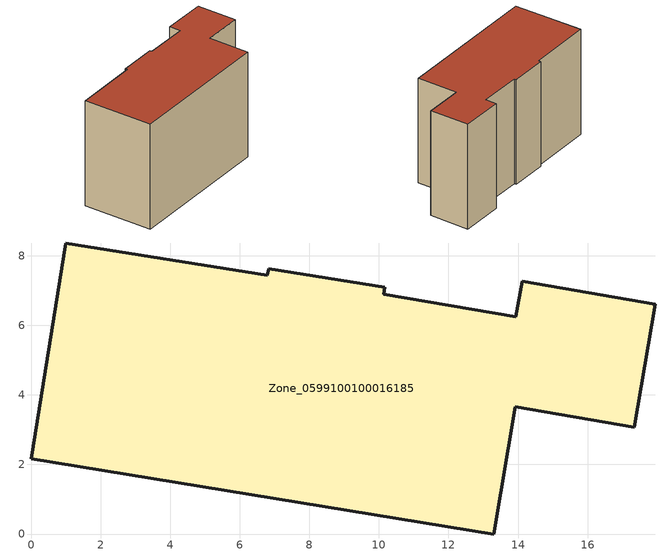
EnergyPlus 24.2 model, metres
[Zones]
Zone_0599100100016185
 floor ground (C_G): 13.91,3.66 13.31,0 0,2.16 1,8.37 6.79,7.43 6.83,7.63 10.16,7.09 10.13,6.9 13.94,6.24 14.12,7.26 17.95,6.61 17.34,3.07 z0
 wall outside (C_F): 13.31,0 13.91,3.66 17.34,3.07 17.95,6.61 14.12,7.26 13.94,6.24 10.13,6.9 10.16,7.09 6.83,7.63 6.79,7.43 1,8.37 0,2.16 13.31,0 z0:9.67
 roof outside (C_R): 13.91,3.66 17.34,3.07 17.95,6.61 14.12,7.26 13.94,6.24 10.13,6.9 10.16,7.09 6.83,7.63 6.79,7.43 1,8.37 0,2.16 13.31,0 z9.67
[BUILDING]
Pand.0599100100016185: North Axis=0; Terrain=City; Loads Convergence Tolerance Value=0.04; Temperature Convergence Tolerance Value=0.4; Solar Distribution=FullExterior; Maximum Number of Warmup Days=25; Minimum Number of Warmup Days=1
[Site:Location]
Rotterdam.The.Hague.AP_ZH_NLD Design_Conditions: Latitude=51.96; Longitude=4.45; Time Zone=1; Elevation=-4.5
[SITE:GROUNDTEMPERATURE:BUILDINGSURFACE]
18, 18, 18, 18, 18, 18, 18, 18, 18, 18, 18, 18
[MATERIAL] Thermal Absorptance=0.9; Solar Absorptance=0.7; Visible Absorptance=0.7
Name | Roughness | Thickness | Conductivity | Density | Specific Heat
G.D.2015-2018 | MediumSmooth | 0.15 | 0.0428571 | 540 | 1210
F.D.2015-2018 | Rough | 0.3 | 0.0666667 | 1920 | 840
R.D.2015-2018 | MediumRough | 0.2 | 0.0333333 | 1500 | 1000
[CONSTRUCTION]
C_G: G.D.2015-2018
C_F: F.D.2015-2018
C_R: R.D.2015-2018
[ZONE]
Zone_0599100100016185: Type=1; Multiplier=1; Ceiling Height=Autocalculate; Volume=Autocalculate; Floor Area=autocalculate; Part of Total Floor Area=Yes
[ZONEINFILTRATION:DESIGNFLOWRATE]
Infil_Zone_0599100100016185: Zone or ZoneList or Space or SpaceList=Zone_0599100100016185; Schedule=AlwaysOn; Design Flow Rate Calculation Method=Flow/Area; Flow Rate per Floor Area=0.0021; Constant Term Coefficient=1; Temperature Term Coefficient=0; Velocity Term Coefficient=0; Velocity Squared Term Coefficient=0
[HVACTEMPLATE:ZONE:IDEALLOADSAIRSYSTEM]
Zone_0599100100016185: Maximum Heating Supply Air Temperature=50; Minimum Cooling Supply Air Temperature=13; Maximum Heating Supply Air Humidity Ratio=0.0156; Minimum Cooling Supply Air Humidity Ratio=0.0077; Heating Limit=NoLimit; Cooling Limit=NoLimit; Dehumidification Control Type=ConstantSensibleHeatRatio; Cooling Sensible Heat Ratio=0.7; Dehumidification Setpoint=60; Humidification Control Type=None; Humidification Setpoint=30; Outdoor Air Method=None; Outdoor Air Flow Rate per Person=0.00944; Outdoor Air Flow Rate per Zone Floor Area=0; Outdoor Air Flow Rate per Zone=0; Demand Controlled Ventilation Type=None; Outdoor Air Economizer Type=NoEconomizer; Heat Recovery Type=None; Sensible Heat Recovery Effectiveness=0.7; Latent Heat Recovery Effectiveness=0.65
[ZONECONTROL:THERMOSTAT]
ThermostatControl_Zone_0599100100016185: Zone or ZoneList=Zone_0599100100016185; Control Type Schedule=DualSetpointControlType; Control 1=Thermostat_Zone_0599100100016185; Temperature Difference Between Cutout And Setpoint=0
[THERMOSTATSETPOINT:DUALSETPOINT]
Thermostat_Zone_0599100100016185: Heating Setpoint Temperature Schedule=HeatingSetpoint_Zone_0599100100016185; Cooling Setpoint Temperature Schedule=CoolingSetpoint_Zone_0599100100016185
[SCHEDULE:COMPACT]
HeatingSetpoint_Zone_0599100100016185: Through: 12/31, For: AllDays, Until: 24:00, 21
CoolingSetpoint_Zone_0599100100016185: Through: 12/31, For: AllDays, Until: 24:00, 24
DualSetpointControlType: Through: 12/31, For: AllDays, Until: 24:00, 4
AlwaysOn: Through: 12/31, For: AllDays, Until: 24:00, 1
